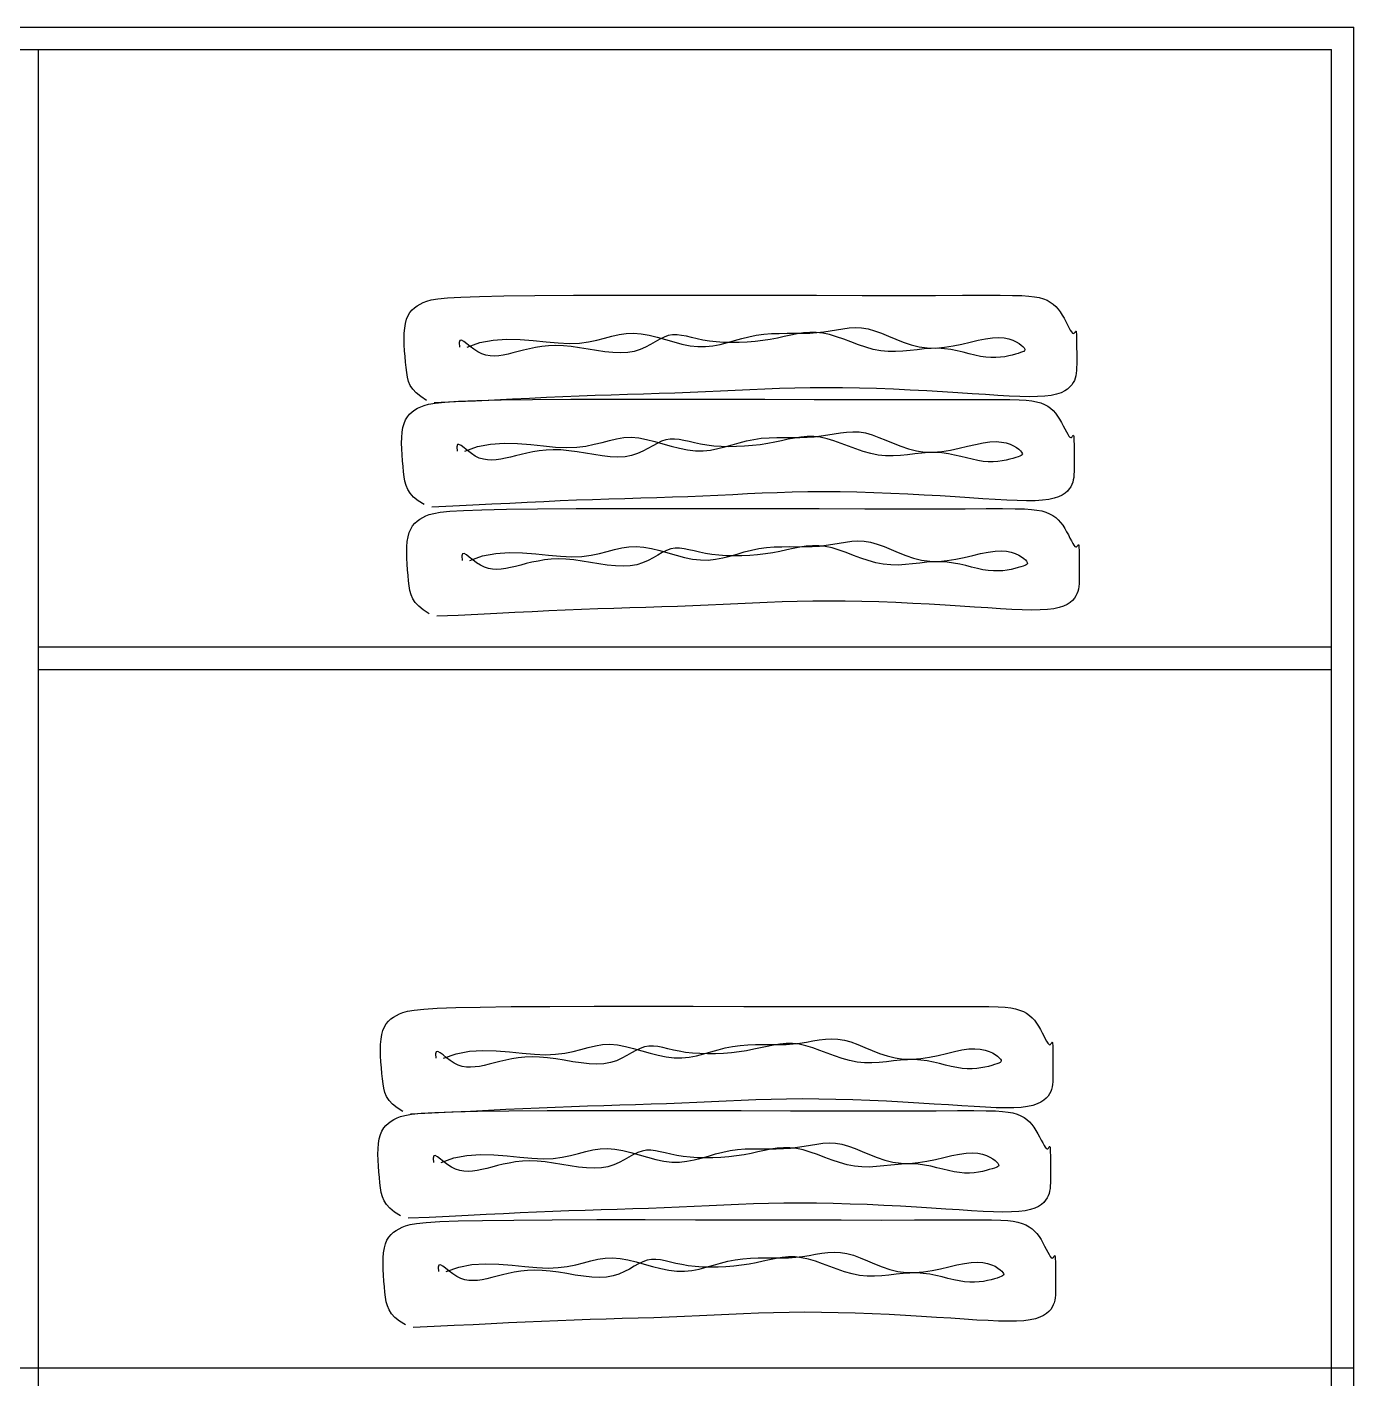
# Model space of a CAD drawing. Header units: millimetres. Extents: x -1666 to 220555, y -7114 to 28673.
# Drawn here: x 60638 to 61638, y 2267 to 3286 of the extents above; entities that cross this region are included whole.
import ezdxf

# ---------------------------------------------------------------- set-up
doc = ezdxf.new("R2010")
doc.units = ezdxf.units.MM
doc.header["$LTSCALE"] = 80

msp = doc.modelspace()

# ---------------------------------------------------------------- linework, layer by layer
at = {"color": 41, "true_color": 0xf4ee51}
for p, q in [((59637.722, 3285.94), (61637.722, 3285.94)), ((61637.722, 475.94), (61637.722, 3285.94)), ((59654.722, 3268.94), (61620.722, 3268.94)), ((60646.222, 3268.94), (60646.222, 592.94)), ((61620.722, 475.94), (61620.722, 3268.94)), ((60646.222, 2818.94), (61620.722, 2818.94)), ((60646.222, 2801.94), (61620.722, 2801.94)), ((59637.722, 2275.94), (61637.722, 2275.94))]:
    msp.add_line(p, q, dxfattribs=at)
at = {"color": 8}
for points in [[(60938.881, 3004.663), (60934.417, 3007.497), (60930.97, 3010.296), (60928.395, 3013.114), (60926.543, 3016.004), (60925.266, 3019.022), (60924.417, 3022.221), (60923.849, 3025.656), (60923.413, 3029.38), (60922.994, 3033.421), (60922.599, 3037.704), (60922.267, 3042.125), (60922.038, 3046.582), (60921.951, 3050.971), (60922.045, 3055.19), (60922.36, 3059.137), (60922.935, 3062.708), (60923.798, 3065.825), (60924.938, 3068.513), (60926.332, 3070.82), (60927.958, 3072.794), (60929.793, 3074.484), (60931.815, 3075.938), (60934.001, 3077.206), (60936.33, 3078.335), (60938.901, 3079.366), (60942.31, 3080.304), (60947.273, 3081.144), (60954.509, 3081.883), (60964.734, 3082.518), (60978.668, 3083.044), (60997.026, 3083.459), (61020.527, 3083.757), (61049.532, 3083.94), (61082.977, 3084.026), (61119.442, 3084.037), (61157.507, 3083.996), (61195.751, 3083.925), (61232.754, 3083.847), (61267.097, 3083.783), (61297.357, 3083.757), (61322.458, 3083.781), (61342.685, 3083.832), (61358.667, 3083.875), (61371.03, 3083.877), (61380.404, 3083.804), (61387.415, 3083.622), (61392.692, 3083.299), (61396.863, 3082.8), (61400.459, 3082.098), (61403.626, 3081.186), (61406.411, 3080.064), (61408.863, 3078.734), (61411.031, 3077.194), (61412.964, 3075.445), (61414.71, 3073.487), (61416.318, 3071.319), (61417.827, 3068.959), (61419.243, 3066.495), (61420.562, 3064.031), (61421.78, 3061.671), (61422.893, 3059.521), (61423.897, 3057.685), (61424.79, 3056.267), (61425.567, 3055.372), (61426.226, 3055.06), (61426.778, 3055.203), (61427.232, 3055.63), (61427.6, 3056.17), (61427.893, 3056.649), (61428.123, 3056.897), (61428.301, 3056.741), (61428.437, 3056.01), (61428.542, 3054.582), (61428.622, 3052.537), (61428.678, 3050.006), (61428.716, 3047.12), (61428.739, 3044.01), (61428.751, 3040.806), (61428.755, 3037.64), (61428.756, 3034.642), (61428.751, 3031.915), (61428.716, 3029.449), (61428.622, 3027.208), (61428.437, 3025.154), (61428.133, 3023.249), (61427.68, 3021.456), (61427.047, 3019.738), (61426.205, 3018.058), (61425.116, 3016.389), (61423.718, 3014.759), (61421.938, 3013.203), (61419.707, 3011.759), (61416.951, 3010.464), (61413.602, 3009.357), (61409.587, 3008.474), (61404.836, 3007.852), (61399.293, 3007.517), (61392.956, 3007.443), (61385.843, 3007.594), (61377.967, 3007.932), (61369.343, 3008.419), (61359.987, 3009.018), (61349.913, 3009.692), (61339.137, 3010.403), (61327.694, 3011.117), (61315.701, 3011.809), (61303.297, 3012.455), (61290.62, 3013.034), (61277.809, 3013.524), (61265.001, 3013.902), (61252.335, 3014.144), (61239.95, 3014.23), (61227.947, 3014.146), (61216.285, 3013.912), (61204.884, 3013.558), (61193.666, 3013.114), (61182.552, 3012.611), (61171.465, 3012.078), (61160.326, 3011.544), (61149.055, 3011.041), (61137.593, 3010.59), (61125.948, 3010.184), (61114.146, 3009.808), (61102.213, 3009.447), (61090.175, 3009.085), (61078.059, 3008.709), (61065.89, 3008.303), (61053.696, 3007.852), (61041.474, 3007.345), (61029.118, 3006.785), (61016.493, 3006.181), (61003.464, 3005.54), (60989.898, 3004.868), (60975.658, 3004.174), (60960.611, 3003.465), (60944.622, 3002.749)], [(60969.499, 3044.848), (60979.067, 3048.267), (60988.998, 3050.137), (60999.116, 3050.793), (61009.245, 3050.568), (61019.21, 3049.798), (61028.834, 3048.817), (61037.943, 3047.959), (61046.36, 3047.559), (61053.964, 3047.862), (61060.842, 3048.757), (61067.137, 3050.045), (61072.991, 3051.525), (61078.546, 3052.998), (61083.944, 3054.264), (61089.327, 3055.122), (61094.838, 3055.372), (61100.583, 3054.881), (61106.538, 3053.778), (61112.643, 3052.255), (61118.837, 3050.509), (61125.061, 3048.732), (61131.255, 3047.12), (61137.36, 3045.867), (61143.315, 3045.167), (61149.078, 3045.157), (61154.677, 3045.75), (61160.156, 3046.798), (61165.56, 3048.157), (61170.934, 3049.68), (61176.324, 3051.221), (61181.773, 3052.636), (61187.327, 3053.778), (61193.015, 3054.54), (61198.803, 3054.974), (61204.644, 3055.168), (61210.489, 3055.213), (61216.289, 3055.198), (61221.996, 3055.213), (61227.56, 3055.347), (61232.934, 3055.691), (61238.085, 3056.299), (61243.045, 3057.082), (61247.863, 3057.917), (61252.588, 3058.681), (61257.268, 3059.251), (61261.951, 3059.503), (61266.687, 3059.315), (61271.524, 3058.562), (61276.504, 3057.173), (61281.64, 3055.288), (61286.941, 3053.096), (61292.414, 3050.788), (61298.066, 3048.555), (61303.905, 3046.587), (61309.939, 3045.075), (61316.174, 3044.21), (61322.601, 3044.12), (61329.141, 3044.688), (61335.695, 3045.735), (61342.167, 3047.08), (61348.46, 3048.545), (61354.476, 3049.951), (61360.118, 3051.117), (61365.289, 3051.864), (61369.912, 3052.06), (61373.99, 3051.759), (61377.544, 3051.062), (61380.598, 3050.07), (61383.173, 3048.883), (61385.292, 3047.603), (61386.978, 3046.331), (61388.252, 3045.167), (61389.135, 3044.189), (61389.633, 3043.383), (61389.749, 3042.711), (61389.488, 3042.137), (61388.853, 3041.622), (61387.849, 3041.13), (61386.477, 3040.623), (61384.744, 3040.064), (61382.655, 3039.43), (61380.234, 3038.763), (61377.506, 3038.118), (61374.498, 3037.552), (61371.236, 3037.12), (61367.746, 3036.879), (61364.054, 3036.885), (61360.186, 3037.193), (61356.166, 3037.834), (61351.999, 3038.733), (61347.69, 3039.789), (61343.243, 3040.901), (61338.662, 3041.968), (61333.95, 3042.889), (61329.11, 3043.564), (61324.147, 3043.891), (61319.066, 3043.809), (61313.877, 3043.412), (61308.59, 3042.837), (61303.218, 3042.216), (61297.77, 3041.686), (61292.26, 3041.379), (61286.696, 3041.432), (61281.092, 3041.977), (61275.46, 3043.102), (61269.825, 3044.698), (61264.212, 3046.608), (61258.647, 3048.675), (61253.158, 3050.742), (61247.769, 3052.651), (61242.507, 3054.247), (61237.399, 3055.372), (61232.455, 3055.912), (61227.632, 3055.925), (61222.868, 3055.512), (61218.104, 3054.774), (61213.28, 3053.812), (61208.336, 3052.726), (61203.214, 3051.618), (61197.852, 3050.588), (61192.216, 3049.723), (61186.37, 3049.044), (61180.405, 3048.559), (61174.41, 3048.276), (61168.475, 3048.203), (61162.69, 3048.346), (61157.143, 3048.713), (61151.926, 3049.313), (61147.104, 3050.132), (61142.652, 3051.082), (61138.521, 3052.054), (61134.664, 3052.94), (61131.03, 3053.633), (61127.573, 3054.022), (61124.242, 3054), (61120.99, 3053.459), (61117.764, 3052.335), (61114.502, 3050.748), (61111.134, 3048.862), (61107.595, 3046.841), (61103.816, 3044.85), (61099.731, 3043.054), (61095.272, 3041.616), (61090.373, 3040.702), (61084.993, 3040.424), (61079.21, 3040.692), (61073.128, 3041.363), (61066.852, 3042.296), (61060.485, 3043.349), (61054.134, 3044.379), (61047.903, 3045.245), (61041.895, 3045.804), (61036.196, 3045.951), (61030.808, 3045.72), (61025.71, 3045.182), (61020.886, 3044.409), (61016.316, 3043.472), (61011.981, 3042.441), (61007.863, 3041.387), (61003.943, 3040.383), (61000.202, 3039.495), (60996.622, 3038.781), (60993.185, 3038.294), (60989.87, 3038.09), (60986.66, 3038.223), (60983.536, 3038.746), (60980.48, 3039.713), (60977.472, 3041.18), (60974.515, 3043.136), (60971.696, 3045.319), (60969.124, 3047.4), (60966.907, 3049.054), (60965.154, 3049.952), (60963.972, 3049.769), (60963.471, 3048.176), (60963.758, 3044.848)], [(60936.968, 2926.206), (60932.503, 2929.04), (60929.057, 2931.84), (60926.481, 2934.657), (60924.629, 2937.548), (60923.353, 2940.566), (60922.504, 2943.765), (60921.935, 2947.199), (60921.5, 2950.923), (60921.08, 2954.965), (60920.685, 2959.248), (60920.353, 2963.669), (60920.124, 2968.125), (60920.037, 2972.515), (60920.132, 2976.734), (60920.447, 2980.68), (60921.021, 2984.251), (60921.885, 2987.369), (60923.025, 2990.057), (60924.419, 2992.363), (60926.044, 2994.337), (60927.88, 2996.027), (60929.902, 2997.482), (60932.088, 2998.749), (60934.416, 2999.879), (60936.988, 3000.91), (60940.396, 3001.847), (60945.36, 3002.687), (60952.595, 3003.427), (60962.821, 3004.061), (60976.754, 3004.588), (60995.112, 3005.002), (61018.614, 3005.3), (61047.619, 3005.484), (61081.064, 3005.57), (61117.529, 3005.581), (61155.594, 3005.54), (61193.838, 3005.469), (61230.841, 3005.39), (61265.183, 3005.327), (61295.444, 3005.3), (61320.545, 3005.325), (61340.772, 3005.375), (61356.753, 3005.418), (61369.116, 3005.42), (61378.49, 3005.347), (61385.501, 3005.166), (61390.779, 3004.843), (61394.95, 3004.344), (61398.546, 3003.641), (61401.712, 3002.729), (61404.497, 3001.608), (61406.949, 3000.277), (61409.118, 2998.737), (61411.051, 2996.988), (61412.797, 2995.03), (61414.404, 2992.862), (61415.914, 2990.503), (61417.329, 2988.038), (61418.648, 2985.574), (61419.866, 2983.215), (61420.979, 2981.064), (61421.984, 2979.228), (61422.876, 2977.81), (61423.653, 2976.916), (61424.313, 2976.603), (61424.864, 2976.746), (61425.318, 2977.174), (61425.686, 2977.713), (61425.98, 2978.193), (61426.21, 2978.441), (61426.387, 2978.285), (61426.524, 2977.554), (61426.629, 2976.125), (61426.708, 2974.08), (61426.765, 2971.549), (61426.803, 2968.663), (61426.826, 2965.553), (61426.838, 2962.35), (61426.842, 2959.183), (61426.843, 2956.185), (61426.838, 2953.458), (61426.803, 2950.993), (61426.708, 2948.752), (61426.524, 2946.697), (61426.22, 2944.792), (61425.766, 2943), (61425.133, 2941.282), (61424.291, 2939.601), (61423.203, 2937.933), (61421.804, 2936.302), (61420.025, 2934.746), (61417.793, 2933.302), (61415.038, 2932.008), (61411.688, 2930.9), (61407.674, 2930.017), (61402.923, 2929.395), (61397.379, 2929.06), (61391.043, 2928.987), (61383.929, 2929.137), (61376.053, 2929.475), (61367.43, 2929.962), (61358.074, 2930.561), (61348, 2931.235), (61337.224, 2931.947), (61325.78, 2932.661), (61313.787, 2933.352), (61301.383, 2933.999), (61288.706, 2934.578), (61275.895, 2935.067), (61263.088, 2935.445), (61250.422, 2935.688), (61238.037, 2935.774), (61226.034, 2935.689), (61214.371, 2935.455), (61202.97, 2935.101), (61191.752, 2934.658), (61180.639, 2934.154), (61169.552, 2933.621), (61158.412, 2933.088), (61147.142, 2932.585), (61135.68, 2932.134), (61124.035, 2931.727), (61112.232, 2931.351), (61100.299, 2930.99), (61088.262, 2930.629), (61076.145, 2930.252), (61063.977, 2929.846), (61051.782, 2929.395), (61039.561, 2928.888), (61027.205, 2928.329), (61014.58, 2927.725), (61001.551, 2927.083), (60987.984, 2926.412), (60973.744, 2925.718), (60958.697, 2925.009), (60942.708, 2924.292)], [(60967.585, 2966.391), (60977.153, 2969.81), (60987.084, 2971.681), (60997.202, 2972.336), (61007.331, 2972.112), (61017.296, 2971.342), (61026.921, 2970.36), (61036.029, 2969.502), (61044.447, 2969.102), (61052.05, 2969.405), (61058.928, 2970.3), (61065.223, 2971.588), (61071.077, 2973.069), (61076.632, 2974.541), (61082.031, 2975.807), (61087.414, 2976.665), (61092.924, 2976.916), (61098.67, 2976.425), (61104.625, 2975.321), (61110.729, 2973.799), (61116.923, 2972.052), (61123.148, 2970.275), (61129.342, 2968.663), (61135.446, 2967.41), (61141.401, 2966.71), (61147.164, 2966.701), (61152.763, 2967.293), (61158.242, 2968.341), (61163.646, 2969.7), (61169.021, 2971.223), (61174.41, 2972.765), (61179.86, 2974.179), (61185.413, 2975.321), (61191.101, 2976.084), (61196.89, 2976.517), (61202.731, 2976.711), (61208.576, 2976.756), (61214.375, 2976.741), (61220.082, 2976.756), (61225.646, 2976.891), (61231.02, 2977.235), (61236.171, 2977.842), (61241.131, 2978.625), (61245.949, 2979.46), (61250.674, 2980.225), (61255.354, 2980.795), (61260.038, 2981.047), (61264.774, 2980.858), (61269.611, 2980.105), (61274.59, 2978.717), (61279.727, 2976.831), (61285.028, 2974.639), (61290.5, 2972.331), (61296.153, 2970.098), (61301.992, 2968.13), (61308.025, 2966.618), (61314.261, 2965.753), (61320.688, 2965.663), (61327.227, 2966.232), (61333.781, 2967.278), (61340.253, 2968.624), (61346.546, 2970.089), (61352.562, 2971.494), (61358.204, 2972.66), (61363.376, 2973.407), (61367.999, 2973.604), (61372.076, 2973.303), (61375.631, 2972.606), (61378.684, 2971.614), (61381.259, 2970.427), (61383.379, 2969.147), (61385.064, 2967.874), (61386.339, 2966.71), (61387.221, 2965.732), (61387.719, 2964.926), (61387.835, 2964.254), (61387.574, 2963.68), (61386.94, 2963.166), (61385.935, 2962.674), (61384.564, 2962.166), (61382.83, 2961.607), (61380.742, 2960.974), (61378.321, 2960.306), (61375.593, 2959.662), (61372.585, 2959.096), (61369.323, 2958.664), (61365.832, 2958.423), (61362.14, 2958.428), (61358.273, 2958.737), (61354.252, 2959.378), (61350.085, 2960.277), (61345.777, 2961.332), (61341.33, 2962.444), (61336.748, 2963.511), (61332.036, 2964.433), (61327.197, 2965.107), (61322.234, 2965.434), (61317.153, 2965.352), (61311.963, 2964.956), (61306.677, 2964.38), (61301.304, 2963.76), (61295.857, 2963.229), (61290.346, 2962.923), (61284.783, 2962.975), (61279.178, 2963.521), (61273.547, 2964.646), (61267.911, 2966.242), (61262.298, 2968.151), (61256.734, 2970.218), (61251.244, 2972.285), (61245.855, 2974.195), (61240.594, 2975.791), (61235.485, 2976.916), (61230.542, 2977.456), (61225.718, 2977.469), (61220.954, 2977.056), (61216.19, 2976.318), (61211.366, 2975.355), (61206.423, 2974.27), (61201.3, 2973.161), (61195.938, 2972.132), (61190.302, 2971.266), (61184.457, 2970.587), (61178.492, 2970.102), (61172.497, 2969.82), (61166.562, 2969.746), (61160.776, 2969.889), (61155.23, 2970.257), (61150.012, 2970.856), (61145.19, 2971.675), (61140.738, 2972.625), (61136.608, 2973.597), (61132.75, 2974.484), (61129.117, 2975.176), (61125.659, 2975.565), (61122.328, 2975.543), (61119.076, 2975.002), (61115.851, 2973.878), (61112.588, 2972.291), (61109.221, 2970.405), (61105.681, 2968.384), (61101.903, 2966.394), (61097.818, 2964.597), (61093.359, 2963.159), (61088.459, 2962.245), (61083.08, 2961.967), (61077.296, 2962.235), (61071.214, 2962.906), (61064.938, 2963.84), (61058.572, 2964.892), (61052.221, 2965.923), (61045.989, 2966.788), (61039.982, 2967.348), (61034.283, 2967.494), (61028.894, 2967.263), (61023.797, 2966.726), (61018.972, 2965.953), (61014.402, 2965.015), (61010.067, 2963.984), (61005.949, 2962.931), (61002.029, 2961.926), (60998.289, 2961.038), (60994.709, 2960.324), (60991.271, 2959.838), (60987.957, 2959.634), (60984.747, 2959.766), (60981.623, 2960.289), (60978.566, 2961.257), (60975.558, 2962.723), (60972.601, 2964.68), (60969.783, 2966.862), (60967.211, 2968.943), (60964.994, 2970.597), (60963.24, 2971.495), (60962.059, 2971.312), (60961.557, 2969.72), (60961.844, 2966.391)], [(60940.795, 2843.922), (60936.33, 2846.757), (60932.884, 2849.556), (60930.309, 2852.374), (60928.456, 2855.264), (60927.18, 2858.282), (60926.331, 2861.481), (60925.763, 2864.915), (60925.327, 2868.639), (60924.907, 2872.681), (60924.512, 2876.964), (60924.18, 2881.385), (60923.952, 2885.841), (60923.865, 2890.231), (60923.959, 2894.45), (60924.274, 2898.396), (60924.848, 2901.967), (60925.712, 2905.085), (60926.852, 2907.773), (60928.246, 2910.079), (60929.872, 2912.053), (60931.707, 2913.743), (60933.729, 2915.198), (60935.915, 2916.466), (60938.243, 2917.595), (60940.815, 2918.626), (60944.223, 2919.563), (60949.187, 2920.404), (60956.422, 2921.143), (60966.648, 2921.778), (60980.581, 2922.304), (60998.94, 2922.718), (61022.441, 2923.017), (61051.446, 2923.2), (61084.891, 2923.286), (61121.356, 2923.297), (61159.421, 2923.256), (61197.665, 2923.185), (61234.668, 2923.106), (61269.01, 2923.043), (61299.271, 2923.017), (61324.372, 2923.041), (61344.599, 2923.091), (61360.58, 2923.134), (61372.944, 2923.136), (61382.317, 2923.063), (61389.329, 2922.882), (61394.606, 2922.559), (61398.777, 2922.06), (61402.373, 2921.357), (61405.539, 2920.445), (61408.324, 2919.324), (61410.777, 2917.994), (61412.945, 2916.454), (61414.878, 2914.705), (61416.624, 2912.746), (61418.231, 2910.578), (61419.741, 2908.219), (61421.157, 2905.755), (61422.475, 2903.29), (61423.693, 2900.931), (61424.806, 2898.781), (61425.811, 2896.944), (61426.704, 2895.526), (61427.48, 2894.632), (61428.14, 2894.319), (61428.691, 2894.463), (61429.145, 2894.89), (61429.514, 2895.429), (61429.807, 2895.909), (61430.037, 2896.157), (61430.214, 2896.001), (61430.351, 2895.27), (61430.456, 2893.841), (61430.535, 2891.796), (61430.592, 2889.266), (61430.63, 2886.38), (61430.653, 2883.269), (61430.665, 2880.066), (61430.669, 2876.9), (61430.67, 2873.902), (61430.665, 2871.174), (61430.63, 2868.709), (61430.535, 2866.468), (61430.351, 2864.413), (61430.047, 2862.509), (61429.593, 2860.716), (61428.96, 2858.998), (61428.118, 2857.317), (61427.03, 2855.649), (61425.632, 2854.018), (61423.852, 2852.462), (61421.62, 2851.018), (61418.865, 2849.724), (61415.516, 2848.616), (61411.501, 2847.733), (61406.75, 2847.111), (61401.206, 2846.776), (61394.87, 2846.703), (61387.756, 2846.854), (61379.88, 2847.191), (61371.257, 2847.678), (61361.901, 2848.278), (61351.827, 2848.952), (61341.051, 2849.663), (61329.607, 2850.377), (61317.614, 2851.068), (61305.21, 2851.715), (61292.534, 2852.294), (61279.722, 2852.784), (61266.915, 2853.161), (61254.249, 2853.404), (61241.864, 2853.49), (61229.861, 2853.405), (61218.198, 2853.171), (61206.797, 2852.817), (61195.579, 2852.374), (61184.466, 2851.871), (61173.379, 2851.337), (61162.239, 2850.804), (61150.969, 2850.301), (61139.507, 2849.85), (61127.862, 2849.444), (61116.059, 2849.067), (61104.126, 2848.706), (61092.089, 2848.345), (61079.973, 2847.969), (61067.804, 2847.562), (61055.609, 2847.111), (61043.388, 2846.604), (61031.032, 2846.045), (61018.407, 2845.441), (61005.378, 2844.799), (60991.811, 2844.128), (60977.571, 2843.434), (60962.524, 2842.725), (60946.536, 2842.009)], [(60971.412, 2884.107), (60980.981, 2887.527), (60990.912, 2889.397), (61001.03, 2890.053), (61011.159, 2889.828), (61021.123, 2889.058), (61030.748, 2888.076), (61039.857, 2887.218), (61048.274, 2886.818), (61055.877, 2887.121), (61062.755, 2888.017), (61069.05, 2889.305), (61074.905, 2890.785), (61080.46, 2892.258), (61085.858, 2893.523), (61091.241, 2894.381), (61096.751, 2894.632), (61102.497, 2894.141), (61108.452, 2893.037), (61114.556, 2891.515), (61120.751, 2889.768), (61126.975, 2887.992), (61133.169, 2886.38), (61139.273, 2885.126), (61145.228, 2884.426), (61150.991, 2884.417), (61156.59, 2885.009), (61162.069, 2886.058), (61167.474, 2887.416), (61172.848, 2888.939), (61178.237, 2890.481), (61183.687, 2891.896), (61189.241, 2893.037), (61194.928, 2893.8), (61200.717, 2894.233), (61206.558, 2894.428), (61212.403, 2894.472), (61218.203, 2894.458), (61223.909, 2894.472), (61229.474, 2894.607), (61234.847, 2894.951), (61239.998, 2895.558), (61244.958, 2896.341), (61249.777, 2897.177), (61254.501, 2897.941), (61259.181, 2898.511), (61263.865, 2898.763), (61268.601, 2898.574), (61273.438, 2897.821), (61278.417, 2896.433), (61283.554, 2894.547), (61288.855, 2892.355), (61294.328, 2890.047), (61299.98, 2887.814), (61305.819, 2885.846), (61311.852, 2884.335), (61318.088, 2883.469), (61324.515, 2883.38), (61331.054, 2883.948), (61337.608, 2884.994), (61344.081, 2886.34), (61350.373, 2887.805), (61356.389, 2889.21), (61362.031, 2890.376), (61367.203, 2891.124), (61371.826, 2891.32), (61375.904, 2891.019), (61379.458, 2890.322), (61382.511, 2889.33), (61385.087, 2888.143), (61387.206, 2886.863), (61388.891, 2885.59), (61390.166, 2884.426), (61391.048, 2883.448), (61391.546, 2882.642), (61391.663, 2881.971), (61391.402, 2881.396), (61390.767, 2880.882), (61389.762, 2880.39), (61388.391, 2879.883), (61386.658, 2879.323), (61384.569, 2878.69), (61382.148, 2878.023), (61379.42, 2877.378), (61376.412, 2876.812), (61373.15, 2876.38), (61369.66, 2876.139), (61365.968, 2876.145), (61362.1, 2876.453), (61358.079, 2877.094), (61353.912, 2877.993), (61349.604, 2879.049), (61345.157, 2880.161), (61340.575, 2881.228), (61335.863, 2882.149), (61331.024, 2882.823), (61326.061, 2883.151), (61320.98, 2883.068), (61315.791, 2882.672), (61310.504, 2882.097), (61305.131, 2881.476), (61299.684, 2880.945), (61294.173, 2880.639), (61288.61, 2880.691), (61283.006, 2881.237), (61277.374, 2882.362), (61271.738, 2883.958), (61266.125, 2885.868), (61260.561, 2887.934), (61255.071, 2890.001), (61249.683, 2891.911), (61244.421, 2893.507), (61239.312, 2894.632), (61234.369, 2895.172), (61229.545, 2895.185), (61224.781, 2894.772), (61220.017, 2894.034), (61215.193, 2893.072), (61210.25, 2891.986), (61205.127, 2890.878), (61199.765, 2889.848), (61194.129, 2888.982), (61188.284, 2888.303), (61182.319, 2887.819), (61176.324, 2887.536), (61170.389, 2887.462), (61164.603, 2887.606), (61159.057, 2887.973), (61153.839, 2888.572), (61149.018, 2889.391), (61144.566, 2890.341), (61140.435, 2891.314), (61136.577, 2892.2), (61132.944, 2892.892), (61129.486, 2893.281), (61126.156, 2893.26), (61122.903, 2892.718), (61119.678, 2891.595), (61116.415, 2890.007), (61113.048, 2888.121), (61109.508, 2886.101), (61105.73, 2884.11), (61101.645, 2882.313), (61097.186, 2880.876), (61092.286, 2879.961), (61086.907, 2879.683), (61081.124, 2879.951), (61075.042, 2880.623), (61068.765, 2881.556), (61062.399, 2882.609), (61056.048, 2883.639), (61049.816, 2884.505), (61043.809, 2885.064), (61038.11, 2885.21), (61032.721, 2884.979), (61027.624, 2884.442), (61022.8, 2883.669), (61018.229, 2882.731), (61013.894, 2881.7), (61009.776, 2880.647), (61005.856, 2879.642), (61002.116, 2878.754), (60998.536, 2878.04), (60995.098, 2877.554), (60991.784, 2877.35), (60988.574, 2877.482), (60985.45, 2878.005), (60982.393, 2878.973), (60979.385, 2880.44), (60976.428, 2882.396), (60973.61, 2884.578), (60971.038, 2886.66), (60968.821, 2888.313), (60967.067, 2889.212), (60965.886, 2889.028), (60965.384, 2887.436), (60965.671, 2884.107)], [(60921.026, 2468.835), (60916.561, 2471.669), (60913.115, 2474.468), (60910.539, 2477.286), (60908.687, 2480.177), (60907.411, 2483.194), (60906.562, 2486.393), (60905.993, 2489.828), (60905.558, 2493.552), (60905.138, 2497.593), (60904.743, 2501.876), (60904.411, 2506.297), (60904.182, 2510.754), (60904.095, 2515.143), (60904.19, 2519.363), (60904.505, 2523.309), (60905.079, 2526.88), (60905.943, 2529.997), (60907.083, 2532.685), (60908.477, 2534.992), (60910.102, 2536.966), (60911.937, 2538.656), (60913.959, 2540.11), (60916.146, 2541.378), (60918.474, 2542.507), (60921.046, 2543.538), (60924.454, 2544.476), (60929.418, 2545.316), (60936.653, 2546.055), (60946.879, 2546.69), (60960.812, 2547.217), (60979.17, 2547.631), (61002.672, 2547.929), (61031.677, 2548.112), (61065.122, 2548.198), (61101.587, 2548.209), (61139.651, 2548.168), (61177.896, 2548.097), (61214.899, 2548.019), (61249.241, 2547.955), (61279.502, 2547.929), (61304.602, 2547.953), (61324.83, 2548.004), (61340.811, 2548.047), (61353.174, 2548.049), (61362.548, 2547.976), (61369.559, 2547.795), (61374.837, 2547.471), (61379.008, 2546.972), (61382.604, 2546.27), (61385.77, 2545.358), (61388.555, 2544.237), (61391.007, 2542.906), (61393.176, 2541.366), (61395.109, 2539.617), (61396.855, 2537.659), (61398.462, 2535.491), (61399.972, 2533.131), (61401.387, 2530.667), (61402.706, 2528.203), (61403.924, 2525.843), (61405.037, 2523.693), (61406.042, 2521.857), (61406.934, 2520.439), (61407.711, 2519.544), (61408.371, 2519.232), (61408.922, 2519.375), (61409.376, 2519.802), (61409.744, 2520.342), (61410.038, 2520.821), (61410.268, 2521.069), (61410.445, 2520.914), (61410.582, 2520.182), (61410.687, 2518.754), (61410.766, 2516.709), (61410.823, 2514.178), (61410.861, 2511.292), (61410.884, 2508.182), (61410.896, 2504.978), (61410.9, 2501.812), (61410.901, 2498.814), (61410.896, 2496.087), (61410.861, 2493.621), (61410.766, 2491.38), (61410.582, 2489.326), (61410.278, 2487.421), (61409.824, 2485.628), (61409.191, 2483.91), (61408.349, 2482.23), (61407.261, 2480.562), (61405.862, 2478.931), (61404.083, 2477.375), (61401.851, 2475.931), (61399.096, 2474.636), (61395.746, 2473.529), (61391.732, 2472.646), (61386.981, 2472.024), (61381.437, 2471.689), (61375.101, 2471.615), (61367.987, 2471.766), (61360.111, 2472.104), (61351.488, 2472.591), (61342.131, 2473.19), (61332.058, 2473.864), (61321.281, 2474.575), (61309.838, 2475.289), (61297.845, 2475.981), (61285.441, 2476.627), (61272.764, 2477.207), (61259.953, 2477.696), (61247.145, 2478.074), (61234.48, 2478.317), (61222.095, 2478.403), (61210.092, 2478.318), (61198.429, 2478.084), (61187.028, 2477.73), (61175.81, 2477.286), (61164.697, 2476.783), (61153.61, 2476.25), (61142.47, 2475.717), (61131.2, 2475.213), (61119.738, 2474.762), (61108.092, 2474.356), (61096.29, 2473.98), (61084.357, 2473.619), (61072.319, 2473.257), (61060.203, 2472.881), (61048.035, 2472.475), (61035.84, 2472.024), (61023.619, 2471.517), (61011.263, 2470.958), (60998.638, 2470.353), (60985.609, 2469.712), (60972.042, 2469.04), (60957.802, 2468.346), (60942.755, 2467.637), (60926.766, 2466.921)], [(60951.643, 2509.02), (60961.211, 2512.439), (60971.142, 2514.309), (60981.26, 2514.965), (60991.389, 2514.741), (61001.354, 2513.97), (61010.979, 2512.989), (61020.087, 2512.131), (61028.505, 2511.731), (61036.108, 2512.034), (61042.986, 2512.929), (61049.281, 2514.217), (61055.135, 2515.697), (61060.69, 2517.17), (61066.089, 2518.436), (61071.472, 2519.294), (61076.982, 2519.544), (61082.728, 2519.054), (61088.683, 2517.95), (61094.787, 2516.427), (61100.981, 2514.681), (61107.205, 2512.904), (61113.4, 2511.292), (61119.504, 2510.039), (61125.459, 2509.339), (61131.222, 2509.329), (61136.821, 2509.922), (61142.3, 2510.97), (61147.704, 2512.329), (61153.079, 2513.852), (61158.468, 2515.393), (61163.917, 2516.808), (61169.471, 2517.95), (61175.159, 2518.712), (61180.948, 2519.146), (61186.789, 2519.34), (61192.634, 2519.385), (61198.433, 2519.37), (61204.14, 2519.385), (61209.704, 2519.52), (61215.078, 2519.863), (61220.229, 2520.471), (61225.189, 2521.254), (61230.007, 2522.089), (61234.732, 2522.853), (61239.412, 2523.423), (61244.096, 2523.676), (61248.832, 2523.487), (61253.669, 2522.734), (61258.648, 2521.345), (61263.785, 2519.46), (61269.086, 2517.268), (61274.558, 2514.96), (61280.211, 2512.727), (61286.05, 2510.759), (61292.083, 2509.247), (61298.319, 2508.382), (61304.746, 2508.292), (61311.285, 2508.86), (61317.839, 2509.907), (61324.311, 2511.252), (61330.604, 2512.717), (61336.62, 2514.123), (61342.262, 2515.289), (61347.434, 2516.036), (61352.057, 2516.232), (61356.134, 2515.932), (61359.689, 2515.235), (61362.742, 2514.242), (61365.317, 2513.056), (61367.436, 2511.776), (61369.122, 2510.503), (61370.397, 2509.339), (61371.279, 2508.361), (61371.777, 2507.555), (61371.893, 2506.883), (61371.632, 2506.309), (61370.998, 2505.794), (61369.993, 2505.302), (61368.622, 2504.795), (61366.888, 2504.236), (61364.8, 2503.602), (61362.378, 2502.935), (61359.651, 2502.29), (61356.643, 2501.724), (61353.381, 2501.293), (61349.89, 2501.052), (61346.198, 2501.057), (61342.331, 2501.365), (61338.31, 2502.006), (61334.143, 2502.905), (61329.835, 2503.961), (61325.388, 2505.073), (61320.806, 2506.14), (61316.094, 2507.061), (61311.255, 2507.736), (61306.292, 2508.063), (61301.211, 2507.981), (61296.021, 2507.585), (61290.735, 2507.009), (61285.362, 2506.389), (61279.915, 2505.858), (61274.404, 2505.551), (61268.841, 2505.604), (61263.236, 2506.149), (61257.605, 2507.274), (61251.969, 2508.87), (61246.356, 2510.78), (61240.792, 2512.847), (61235.302, 2514.914), (61229.913, 2516.824), (61224.652, 2518.419), (61219.543, 2519.544), (61214.6, 2520.085), (61209.776, 2520.098), (61205.012, 2519.685), (61200.248, 2518.946), (61195.424, 2517.984), (61190.481, 2516.898), (61185.358, 2515.79), (61179.996, 2514.761), (61174.36, 2513.895), (61168.515, 2513.216), (61162.55, 2512.731), (61156.555, 2512.448), (61150.62, 2512.375), (61144.834, 2512.518), (61139.288, 2512.886), (61134.07, 2513.485), (61129.248, 2514.304), (61124.796, 2515.254), (61120.666, 2516.226), (61116.808, 2517.113), (61113.175, 2517.805), (61109.717, 2518.194), (61106.386, 2518.172), (61103.134, 2517.631), (61099.909, 2516.507), (61096.646, 2514.92), (61093.278, 2513.034), (61089.739, 2511.013), (61085.961, 2509.022), (61081.875, 2507.226), (61077.417, 2505.788), (61072.517, 2504.874), (61067.137, 2504.596), (61061.354, 2504.864), (61055.272, 2505.535), (61048.996, 2506.468), (61042.63, 2507.521), (61036.279, 2508.551), (61030.047, 2509.417), (61024.04, 2509.977), (61018.341, 2510.123), (61012.952, 2509.892), (61007.855, 2509.354), (61003.03, 2508.581), (60998.46, 2507.644), (60994.125, 2506.613), (60990.007, 2505.56), (60986.087, 2504.555), (60982.347, 2503.667), (60978.767, 2502.953), (60975.329, 2502.466), (60972.014, 2502.262), (60968.805, 2502.395), (60965.681, 2502.918), (60962.624, 2503.885), (60959.616, 2505.352), (60956.659, 2507.308), (60953.841, 2509.491), (60951.269, 2511.572), (60949.052, 2513.226), (60947.298, 2514.124), (60946.116, 2513.941), (60945.615, 2512.348), (60945.902, 2509.02)], [(60919.112, 2390.378), (60914.647, 2393.213), (60911.201, 2396.012), (60908.626, 2398.829), (60906.774, 2401.72), (60905.497, 2404.738), (60904.648, 2407.937), (60904.08, 2411.371), (60903.644, 2415.095), (60903.225, 2419.137), (60902.829, 2423.42), (60902.498, 2427.841), (60902.269, 2432.297), (60902.182, 2436.687), (60902.276, 2440.906), (60902.591, 2444.852), (60903.166, 2448.423), (60904.029, 2451.541), (60905.169, 2454.229), (60906.563, 2456.535), (60908.189, 2458.509), (60910.024, 2460.199), (60912.046, 2461.654), (60914.232, 2462.921), (60916.561, 2464.051), (60919.132, 2465.082), (60922.541, 2466.019), (60927.504, 2466.859), (60934.74, 2467.599), (60944.965, 2468.234), (60958.899, 2468.76), (60977.257, 2469.174), (61000.758, 2469.473), (61029.763, 2469.656), (61063.208, 2469.742), (61099.673, 2469.753), (61137.738, 2469.712), (61175.982, 2469.641), (61212.985, 2469.562), (61247.327, 2469.499), (61277.588, 2469.473), (61302.689, 2469.497), (61322.916, 2469.547), (61338.897, 2469.59), (61351.261, 2469.592), (61360.634, 2469.519), (61367.646, 2469.338), (61372.923, 2469.015), (61377.094, 2468.516), (61380.69, 2467.813), (61383.856, 2466.901), (61386.641, 2465.78), (61389.094, 2464.449), (61391.262, 2462.91), (61393.195, 2461.16), (61394.941, 2459.202), (61396.549, 2457.034), (61398.058, 2454.675), (61399.474, 2452.21), (61400.793, 2449.746), (61402.01, 2447.387), (61403.124, 2445.236), (61404.128, 2443.4), (61405.021, 2441.982), (61405.798, 2441.088), (61406.457, 2440.775), (61407.009, 2440.918), (61407.463, 2441.346), (61407.831, 2441.885), (61408.124, 2442.365), (61408.354, 2442.613), (61408.532, 2442.457), (61408.668, 2441.726), (61408.773, 2440.297), (61408.852, 2438.252), (61408.909, 2435.721), (61408.947, 2432.836), (61408.97, 2429.725), (61408.982, 2426.522), (61408.986, 2423.355), (61408.987, 2420.357), (61408.982, 2417.63), (61408.947, 2415.165), (61408.852, 2412.924), (61408.668, 2410.869), (61408.364, 2408.964), (61407.911, 2407.172), (61407.278, 2405.454), (61406.436, 2403.773), (61405.347, 2402.105), (61403.949, 2400.474), (61402.169, 2398.918), (61399.937, 2397.474), (61397.182, 2396.18), (61393.833, 2395.072), (61389.818, 2394.189), (61385.067, 2393.567), (61379.523, 2393.232), (61373.187, 2393.159), (61366.074, 2393.309), (61358.198, 2393.647), (61349.574, 2394.134), (61340.218, 2394.733), (61330.144, 2395.407), (61319.368, 2396.119), (61307.924, 2396.833), (61295.932, 2397.524), (61283.528, 2398.171), (61270.851, 2398.75), (61258.04, 2399.24), (61245.232, 2399.617), (61232.566, 2399.86), (61220.181, 2399.946), (61208.178, 2399.861), (61196.516, 2399.627), (61185.114, 2399.273), (61173.896, 2398.83), (61162.783, 2398.326), (61151.696, 2397.793), (61140.557, 2397.26), (61129.286, 2396.757), (61117.824, 2396.306), (61106.179, 2395.9), (61094.377, 2395.523), (61082.444, 2395.162), (61070.406, 2394.801), (61058.29, 2394.424), (61046.121, 2394.018), (61033.927, 2393.567), (61021.705, 2393.06), (61009.349, 2392.501), (60996.724, 2391.897), (60983.695, 2391.255), (60970.128, 2390.584), (60955.889, 2389.89), (60940.842, 2389.181), (60924.853, 2388.464)], [(60949.729, 2430.563), (60959.298, 2433.983), (60969.229, 2435.853), (60979.347, 2436.508), (60989.476, 2436.284), (60999.441, 2435.514), (61009.065, 2434.532), (61018.174, 2433.674), (61026.591, 2433.274), (61034.194, 2433.577), (61041.073, 2434.473), (61047.368, 2435.76), (61053.222, 2437.241), (61058.777, 2438.714), (61064.175, 2439.979), (61069.558, 2440.837), (61075.068, 2441.088), (61080.814, 2440.597), (61086.769, 2439.493), (61092.874, 2437.971), (61099.068, 2436.224), (61105.292, 2434.448), (61111.486, 2432.836), (61117.591, 2431.582), (61123.546, 2430.882), (61129.309, 2430.873), (61134.907, 2431.465), (61140.387, 2432.513), (61145.791, 2433.872), (61151.165, 2435.395), (61156.555, 2436.937), (61162.004, 2438.351), (61167.558, 2439.493), (61173.246, 2440.256), (61179.034, 2440.689), (61184.875, 2440.884), (61190.72, 2440.928), (61196.52, 2440.913), (61202.226, 2440.928), (61207.791, 2441.063), (61213.165, 2441.407), (61218.315, 2442.014), (61223.276, 2442.797), (61228.094, 2443.632), (61232.819, 2444.397), (61237.499, 2444.967), (61242.182, 2445.219), (61246.918, 2445.03), (61251.755, 2444.277), (61256.735, 2442.889), (61261.871, 2441.003), (61267.172, 2438.811), (61272.645, 2436.503), (61278.297, 2434.27), (61284.136, 2432.302), (61290.17, 2430.791), (61296.405, 2429.925), (61302.832, 2429.836), (61309.371, 2430.404), (61315.926, 2431.45), (61322.398, 2432.796), (61328.69, 2434.261), (61334.706, 2435.666), (61340.349, 2436.832), (61345.52, 2437.58), (61350.143, 2437.776), (61354.221, 2437.475), (61357.775, 2436.778), (61360.829, 2435.786), (61363.404, 2434.599), (61365.523, 2433.319), (61367.208, 2432.046), (61368.483, 2430.882), (61369.366, 2429.904), (61369.863, 2429.098), (61369.98, 2428.427), (61369.719, 2427.852), (61369.084, 2427.338), (61368.079, 2426.846), (61366.708, 2426.339), (61364.975, 2425.779), (61362.886, 2425.146), (61360.465, 2424.479), (61357.737, 2423.834), (61354.729, 2423.268), (61351.467, 2422.836), (61347.977, 2422.595), (61344.285, 2422.601), (61340.417, 2422.909), (61336.396, 2423.55), (61332.23, 2424.449), (61327.921, 2425.505), (61323.474, 2426.616), (61318.893, 2427.683), (61314.18, 2428.605), (61309.341, 2429.279), (61304.378, 2429.606), (61299.297, 2429.524), (61294.108, 2429.128), (61288.821, 2428.552), (61283.449, 2427.932), (61278.001, 2427.401), (61272.49, 2427.095), (61266.927, 2427.147), (61261.323, 2427.693), (61255.691, 2428.818), (61250.056, 2430.414), (61244.443, 2432.323), (61238.878, 2434.39), (61233.389, 2436.457), (61228, 2438.367), (61222.738, 2439.963), (61217.63, 2441.088), (61212.686, 2441.628), (61207.862, 2441.641), (61203.098, 2441.228), (61198.334, 2440.49), (61193.511, 2439.527), (61188.567, 2438.442), (61183.444, 2437.334), (61178.082, 2436.304), (61172.446, 2435.438), (61166.601, 2434.759), (61160.636, 2434.274), (61154.641, 2433.992), (61148.706, 2433.918), (61142.921, 2434.061), (61137.374, 2434.429), (61132.157, 2435.028), (61127.335, 2435.847), (61122.883, 2436.797), (61118.752, 2437.77), (61114.895, 2438.656), (61111.261, 2439.348), (61107.803, 2439.737), (61104.473, 2439.716), (61101.221, 2439.174), (61097.995, 2438.051), (61094.732, 2436.463), (61091.365, 2434.577), (61087.826, 2432.556), (61084.047, 2430.566), (61079.962, 2428.769), (61075.503, 2427.332), (61070.603, 2426.417), (61065.224, 2426.139), (61059.441, 2426.407), (61053.359, 2427.079), (61047.082, 2428.012), (61040.716, 2429.064), (61034.365, 2430.095), (61028.134, 2430.961), (61022.126, 2431.52), (61016.427, 2431.666), (61011.038, 2431.435), (61005.941, 2430.898), (61001.117, 2430.125), (60996.546, 2429.187), (60992.212, 2428.156), (60988.094, 2427.103), (60984.174, 2426.098), (60980.433, 2425.21), (60976.853, 2424.496), (60973.415, 2424.01), (60970.101, 2423.806), (60966.891, 2423.938), (60963.767, 2424.461), (60960.711, 2425.429), (60957.703, 2426.895), (60954.746, 2428.852), (60951.927, 2431.034), (60949.355, 2433.116), (60947.138, 2434.769), (60945.385, 2435.668), (60944.203, 2435.484), (60943.701, 2433.892), (60943.989, 2430.563)], [(60922.939, 2308.094), (60918.475, 2310.929), (60915.028, 2313.728), (60912.453, 2316.546), (60910.601, 2319.436), (60909.324, 2322.454), (60908.475, 2325.653), (60907.907, 2329.087), (60907.471, 2332.811), (60907.052, 2336.853), (60906.657, 2341.136), (60906.325, 2345.557), (60906.096, 2350.014), (60906.009, 2354.403), (60906.103, 2358.622), (60906.418, 2362.569), (60906.993, 2366.139), (60907.856, 2369.257), (60908.996, 2371.945), (60910.39, 2374.252), (60912.016, 2376.226), (60913.851, 2377.916), (60915.873, 2379.37), (60918.059, 2380.638), (60920.388, 2381.767), (60922.959, 2382.798), (60926.368, 2383.735), (60931.331, 2384.576), (60938.567, 2385.315), (60948.792, 2385.95), (60962.726, 2386.476), (60981.084, 2386.89), (61004.585, 2387.189), (61033.59, 2387.372), (61067.035, 2387.458), (61103.5, 2387.469), (61141.565, 2387.428), (61179.809, 2387.357), (61216.812, 2387.278), (61251.155, 2387.215), (61281.415, 2387.189), (61306.516, 2387.213), (61326.743, 2387.264), (61342.724, 2387.306), (61355.088, 2387.308), (61364.461, 2387.235), (61371.473, 2387.054), (61376.75, 2386.731), (61380.921, 2386.232), (61384.517, 2385.529), (61387.684, 2384.617), (61390.469, 2383.496), (61392.921, 2382.166), (61395.089, 2380.626), (61397.022, 2378.877), (61398.768, 2376.918), (61400.376, 2374.751), (61401.885, 2372.391), (61403.301, 2369.927), (61404.62, 2367.462), (61405.838, 2365.103), (61406.951, 2362.953), (61407.955, 2361.116), (61408.848, 2359.699), (61409.625, 2358.804), (61410.284, 2358.491), (61410.836, 2358.635), (61411.29, 2359.062), (61411.658, 2359.601), (61411.951, 2360.081), (61412.181, 2360.329), (61412.359, 2360.173), (61412.495, 2359.442), (61412.6, 2358.014), (61412.68, 2355.969), (61412.736, 2353.438), (61412.774, 2350.552), (61412.797, 2347.442), (61412.809, 2344.238), (61412.813, 2341.072), (61412.814, 2338.074), (61412.809, 2335.347), (61412.774, 2332.881), (61412.68, 2330.64), (61412.495, 2328.586), (61412.191, 2326.681), (61411.738, 2324.888), (61411.105, 2323.17), (61410.263, 2321.489), (61409.174, 2319.821), (61407.776, 2318.19), (61405.996, 2316.634), (61403.764, 2315.19), (61401.009, 2313.896), (61397.66, 2312.789), (61393.645, 2311.905), (61388.894, 2311.284), (61383.351, 2310.948), (61377.014, 2310.875), (61369.901, 2311.026), (61362.025, 2311.363), (61353.401, 2311.85), (61344.045, 2312.45), (61333.971, 2313.124), (61323.195, 2313.835), (61311.752, 2314.549), (61299.759, 2315.24), (61287.355, 2315.887), (61274.678, 2316.466), (61261.867, 2316.956), (61249.059, 2317.333), (61236.393, 2317.576), (61224.008, 2317.662), (61212.005, 2317.577), (61200.343, 2317.343), (61188.942, 2316.989), (61177.724, 2316.546), (61166.61, 2316.043), (61155.523, 2315.509), (61144.384, 2314.976), (61133.113, 2314.473), (61121.651, 2314.022), (61110.006, 2313.616), (61098.204, 2313.24), (61086.271, 2312.878), (61074.233, 2312.517), (61062.117, 2312.141), (61049.948, 2311.735), (61037.754, 2311.284), (61025.532, 2310.777), (61013.176, 2310.217), (61000.551, 2309.613), (60987.522, 2308.971), (60973.955, 2308.3), (60959.716, 2307.606), (60944.669, 2306.897), (60928.68, 2306.181)], [(60953.556, 2348.279), (60963.125, 2351.699), (60973.056, 2353.569), (60983.174, 2354.225), (60993.303, 2354), (61003.268, 2353.23), (61012.892, 2352.249), (61022.001, 2351.391), (61030.418, 2350.99), (61038.022, 2351.293), (61044.9, 2352.189), (61051.195, 2353.477), (61057.049, 2354.957), (61062.604, 2356.43), (61068.002, 2357.695), (61073.385, 2358.553), (61078.896, 2358.804), (61084.641, 2358.313), (61090.596, 2357.209), (61096.701, 2355.687), (61102.895, 2353.94), (61109.119, 2352.164), (61115.313, 2350.552), (61121.418, 2349.298), (61127.373, 2348.598), (61133.136, 2348.589), (61138.735, 2349.181), (61144.214, 2350.23), (61149.618, 2351.588), (61154.992, 2353.111), (61160.382, 2354.653), (61165.831, 2356.068), (61171.385, 2357.209), (61177.073, 2357.972), (61182.861, 2358.405), (61188.702, 2358.6), (61194.547, 2358.645), (61200.347, 2358.63), (61206.053, 2358.645), (61211.618, 2358.779), (61216.992, 2359.123), (61222.143, 2359.73), (61227.103, 2360.513), (61231.921, 2361.349), (61236.646, 2362.113), (61241.326, 2362.683), (61246.009, 2362.935), (61250.745, 2362.746), (61255.582, 2361.993), (61260.562, 2360.605), (61265.698, 2358.719), (61270.999, 2356.527), (61276.472, 2354.219), (61282.124, 2351.986), (61287.963, 2350.019), (61293.997, 2348.507), (61300.232, 2347.642), (61306.659, 2347.552), (61313.199, 2348.12), (61319.753, 2349.166), (61326.225, 2350.512), (61332.518, 2351.977), (61338.534, 2353.382), (61344.176, 2354.548), (61349.347, 2355.296), (61353.97, 2355.492), (61358.048, 2355.191), (61361.602, 2354.494), (61364.656, 2353.502), (61367.231, 2352.315), (61369.35, 2351.035), (61371.036, 2349.763), (61372.31, 2348.598), (61373.193, 2347.62), (61373.69, 2346.814), (61373.807, 2346.143), (61373.546, 2345.568), (61372.911, 2345.054), (61371.906, 2344.562), (61370.535, 2344.055), (61368.802, 2343.495), (61366.713, 2342.862), (61364.292, 2342.195), (61361.564, 2341.55), (61358.556, 2340.984), (61355.294, 2340.552), (61351.804, 2340.311), (61348.112, 2340.317), (61344.244, 2340.625), (61340.224, 2341.266), (61336.057, 2342.165), (61331.748, 2343.221), (61327.301, 2344.333), (61322.72, 2345.4), (61318.007, 2346.321), (61313.168, 2346.996), (61308.205, 2347.323), (61303.124, 2347.24), (61297.935, 2346.844), (61292.648, 2346.269), (61287.276, 2345.648), (61281.828, 2345.118), (61276.318, 2344.811), (61270.754, 2344.863), (61265.15, 2345.409), (61259.518, 2346.534), (61253.883, 2348.13), (61248.27, 2350.04), (61242.705, 2352.107), (61237.216, 2354.173), (61231.827, 2356.083), (61226.565, 2357.679), (61221.457, 2358.804), (61216.513, 2359.344), (61211.69, 2359.357), (61206.926, 2358.944), (61202.162, 2358.206), (61197.338, 2357.244), (61192.394, 2356.158), (61187.272, 2355.05), (61181.91, 2354.02), (61176.274, 2353.154), (61170.428, 2352.475), (61164.463, 2351.991), (61158.468, 2351.708), (61152.533, 2351.634), (61146.748, 2351.778), (61141.201, 2352.145), (61135.984, 2352.744), (61131.162, 2353.564), (61126.71, 2354.513), (61122.579, 2355.486), (61118.722, 2356.372), (61115.088, 2357.064), (61111.631, 2357.454), (61108.3, 2357.432), (61105.048, 2356.89), (61101.822, 2355.767), (61098.559, 2354.18), (61095.192, 2352.293), (61091.653, 2350.273), (61087.874, 2348.282), (61083.789, 2346.485), (61079.33, 2345.048), (61074.431, 2344.133), (61069.051, 2343.855), (61063.268, 2344.123), (61057.186, 2344.795), (61050.91, 2345.728), (61044.543, 2346.781), (61038.192, 2347.811), (61031.961, 2348.677), (61025.953, 2349.236), (61020.254, 2349.383), (61014.866, 2349.151), (61009.768, 2348.614), (61004.944, 2347.841), (61000.374, 2346.903), (60996.039, 2345.872), (60991.921, 2344.819), (60988.001, 2343.814), (60984.26, 2342.926), (60980.68, 2342.212), (60977.243, 2341.726), (60973.928, 2341.522), (60970.718, 2341.654), (60967.594, 2342.177), (60964.538, 2343.145), (60961.53, 2344.612), (60958.573, 2346.568), (60955.754, 2348.75), (60953.182, 2350.832), (60950.965, 2352.485), (60949.212, 2353.384), (60948.03, 2353.2), (60947.529, 2351.608), (60947.816, 2348.279)]]:
    msp.add_lwpolyline(points, dxfattribs=at)

doc.saveas('drawing.dxf')
